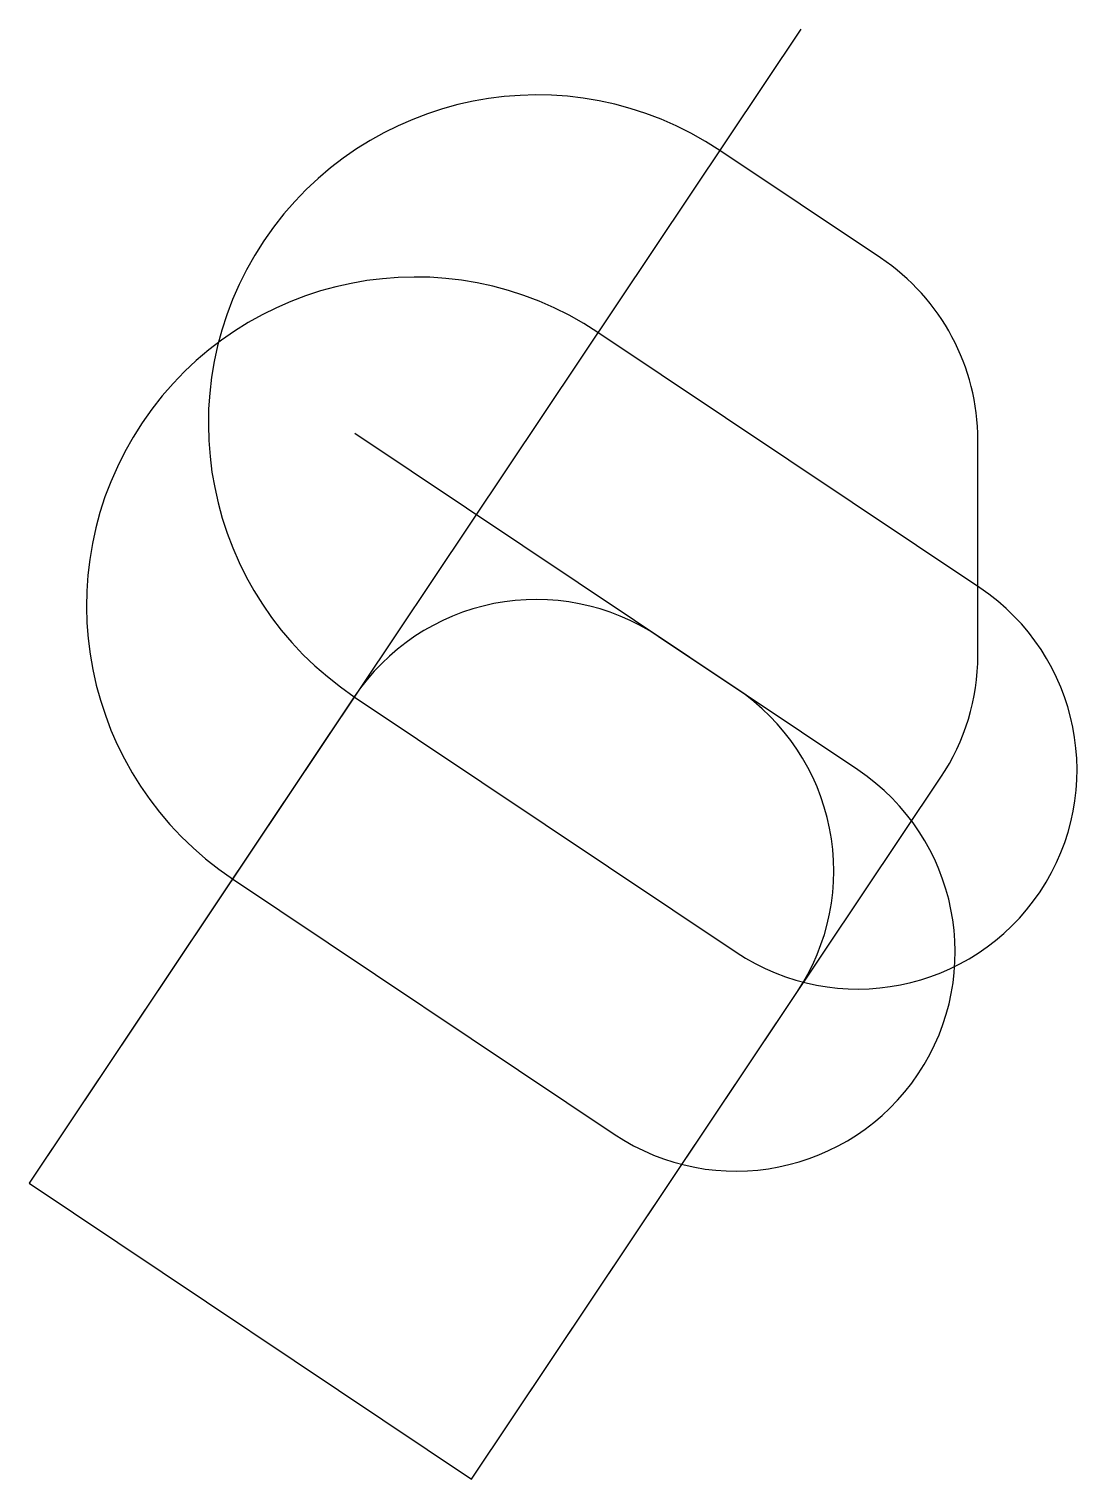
# Model space of a CAD drawing. Extents: x -32.9 to 38.8, y -25.5 to 73.7.
import ezdxf

# ---------------------------------------------------------------- set-up
doc = ezdxf.new("R2010")
doc.units = 0
doc.layers.get('0').update_dxf_attribs({"linetype": 'CONTINUOUS'})

msp = doc.modelspace()

# ---------------------------------------------------------------- linework, layer by layer
at = {"color": 1}
msp.add_lwpolyline([(19.95, 73.746), (-32.899, -5.268), (-2.61, -25.527), (19.662, 7.77, 0.414214), (15.533, 28.578), (10.179, 32.159, 0.414214), (-10.628, 28.03), (-32.899, -5.268), (-2.61, -25.527), (29.526, 22.518, 0.148455), (32.057, 30.857), (32.057, 45.604, 0.250363), (25.397, 58.072), (14.39, 65.434, 1), (-10.628, 28.03), (15.506, 10.55, 1), (32.184, 35.487), (6.051, 52.966, 1), (-18.967, 15.562), (7.166, -1.918, 1), (23.845, 23.018), (-10.601, 46.058)], format="xyb", dxfattribs=at)

doc.saveas('drawing.dxf')
